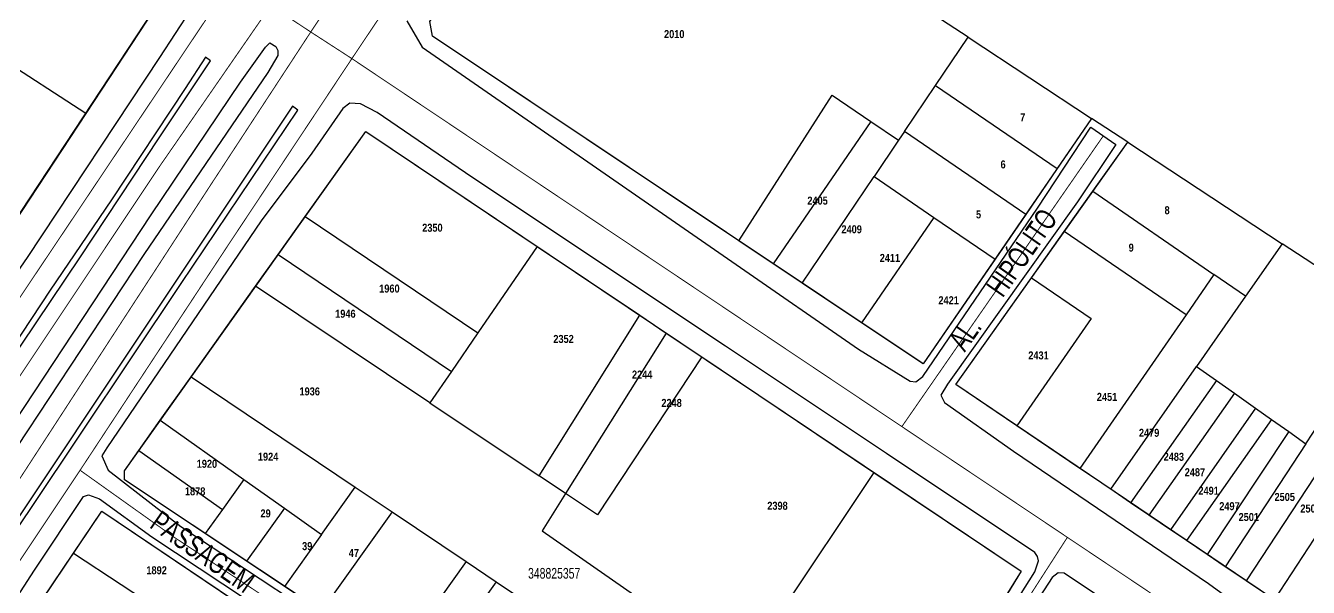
# Model space of a CAD drawing. Extents: x 203136 to 205923, y 4839890 to 4842982.
# Drawn here: x 204845.6 to 205086, y 4841462.1 to 4841567.3 of the extents above; entities that cross this region are included whole.
import ezdxf
from ezdxf.enums import TextEntityAlignment as Align

# ---------------------------------------------------------------- set-up
doc = ezdxf.new("R2010")
doc.units = 0
doc.header["$LTSCALE"] = 1.5
doc.header["$MEASUREMENT"] = 0
for name, color, linetype in [('CD_MALHA_LOTES', 40, 'CONTINUOUS'), ('CD_TXT_QUADRA', 7, 'CONTINUOUS'), ('RU-QUADRAS', 210, 'CONTINUOUS'), ('SV-EIXO-RUA-PAV', 20, 'CONTINUOUS'), ('SV-RUA-PAVIM-S-GUIA-C-GUIA', 7, 'CONTINUOUS'), ('SV-TXT-RUA-PAV-S-GUIA-C-GUIA', 7, 'CONTINUOUS'), ('Th_NmrPort', 1, 'CONTINUOUS')]:
    doc.layers.add(name, color=color, linetype=linetype)
doc.styles.add('ARIAL', font='ARIAL.TTF')
doc.styles.get("Standard").update_dxf_attribs({"font": 'swisscbo.ttf'})

msp = doc.modelspace()

# ---------------------------------------------------------------- linework, layer by layer
at = {"layer": 'CD_MALHA_LOTES', "linetype": 'Continuous'}
for p, q in [((204856.89, 4841550.89), (204797.25, 4841589.37)), ((205022.23, 4841565.15), (205005.51, 4841576.13)), ((204869.72, 4841570.35), (204856.89, 4841550.89)), ((204921.89, 4841565.37), (204921.34, 4841568.13)), ((204979.29, 4841527.01), (204921.89, 4841565.37)), ((205016.14, 4841556.12), (205022.23, 4841565.15)), ((205022.23, 4841565.15), (205045.39, 4841549.94)), ((204979.29, 4841527.01), (204996.78, 4841554.33)), ((204996.78, 4841554.33), (205004.03, 4841549.39)), ((205010.31, 4841547.48), (205016.14, 4841556.12)), ((205016.14, 4841556.12), (205038.95, 4841540.56)), ((204856.89, 4841550.89), (204833.34, 4841515.16)), ((205004.03, 4841549.39), (204985.71, 4841522.71)), ((205004.03, 4841549.39), (205009.21, 4841545.85)), ((205045.39, 4841549.94), (205038.95, 4841540.56)), ((205052.16, 4841545.5), (205045.39, 4841549.94)), ((204897.99, 4841531.56), (204909.34, 4841547.52)), ((204909.34, 4841547.52), (204941.46, 4841525.96)), ((205010.31, 4841547.48), (205009.21, 4841545.85)), ((205033.05, 4841531.96), (205010.31, 4841547.48)), ((205009.21, 4841545.85), (205004.61, 4841539.04)), ((205045.62, 4841536.28), (205052.16, 4841545.5)), ((205052.16, 4841545.5), (205081.13, 4841526.47)), ((205038.95, 4841540.56), (205033.05, 4841531.96)), ((204991.14, 4841519.09), (205004.61, 4841539.04)), ((205004.61, 4841539.04), (205015.83, 4841531.38)), ((205040.28, 4841528.75), (205045.62, 4841536.28)), ((205045.62, 4841536.28), (205068.33, 4841520.69)), ((204892.94, 4841524.46), (204897.99, 4841531.56)), ((204897.99, 4841531.56), (204930.34, 4841509.74)), ((205015.83, 4841531.38), (205002.28, 4841511.64)), ((205015.83, 4841531.38), (205027.29, 4841523.56)), ((205033.05, 4841531.96), (205027.29, 4841523.56)), ((205034.13, 4841520.08), (205040.28, 4841528.75)), ((205063.11, 4841513.15), (205040.28, 4841528.75)), ((204941.46, 4841525.96), (204930.34, 4841509.74)), ((204941.46, 4841525.96), (204960.7, 4841513.05)), ((204985.71, 4841522.71), (204979.29, 4841527.01)), ((205081.13, 4841526.47), (205074.25, 4841516.63)), ((205095.14, 4841517.27), (205081.13, 4841526.47)), ((204888.69, 4841518.48), (204892.94, 4841524.46)), ((204892.94, 4841524.46), (204925.41, 4841502.54)), ((205027.29, 4841523.56), (205013.82, 4841503.93)), ((204991.14, 4841519.09), (204985.71, 4841522.71)), ((205068.33, 4841520.69), (205063.11, 4841513.15)), ((205074.25, 4841516.63), (205068.33, 4841520.69)), ((204876.63, 4841501.53), (204888.69, 4841518.48)), ((204921.36, 4841496.64), (204888.69, 4841518.48)), ((205002.28, 4841511.64), (204991.14, 4841519.09)), ((205019.94, 4841500.05), (205034.13, 4841520.08)), ((205034.13, 4841520.08), (205045.31, 4841512.44)), ((205074.25, 4841516.63), (205065.05, 4841503.45)), ((204941.84, 4841482.95), (204960.7, 4841513.05)), ((204960.7, 4841513.05), (204965.68, 4841509.71)), ((205013.82, 4841503.93), (205002.28, 4841511.64)), ((205045.31, 4841512.44), (205031.4, 4841492.31)), ((205063.11, 4841513.15), (205043.2, 4841484.34)), ((204930.34, 4841509.74), (204925.41, 4841502.54)), ((204965.68, 4841509.71), (204946.79, 4841479.64)), ((204965.68, 4841509.71), (204972.31, 4841505.26)), ((204972.31, 4841505.26), (204952.77, 4841475.64)), ((204972.31, 4841505.26), (205004.6, 4841483.6)), ((204870.83, 4841493.37), (204876.63, 4841501.53)), ((204876.63, 4841501.53), (204907.39, 4841480.85)), ((204925.41, 4841502.54), (204921.36, 4841496.64)), ((205048.97, 4841480.44), (205065.05, 4841503.45)), ((205065.05, 4841503.45), (205068.77, 4841500.83)), ((205031.4, 4841492.31), (205019.94, 4841500.05)), ((205068.77, 4841500.83), (205052.71, 4841477.91)), ((205068.77, 4841500.83), (205072.15, 4841498.45)), ((205079.68, 4841459.7), (205105.67, 4841499.68)), ((204921.36, 4841496.64), (204941.84, 4841482.95)), ((205072.15, 4841498.45), (205056.14, 4841475.59)), ((205072.15, 4841498.45), (205076.12, 4841495.65)), ((205076.12, 4841495.65), (205060.17, 4841472.87)), ((205076.12, 4841495.65), (205079.1, 4841493.55)), ((204866.82, 4841487.72), (204870.83, 4841493.37)), ((204870.83, 4841493.37), (204886.49, 4841482.27)), ((205043.2, 4841484.34), (205031.4, 4841492.31)), ((205079.1, 4841493.55), (205063.19, 4841470.83)), ((205079.1, 4841493.55), (205082.36, 4841491.25)), ((205085.57, 4841488.99), (205088.17, 4841492.95)), ((205082.36, 4841491.25), (205067.05, 4841468.22)), ((205091.93, 4841490.07), (205074.34, 4841463.3)), ((205082.36, 4841491.25), (205085.57, 4841488.99)), ((204864.11, 4841483.91), (204866.82, 4841487.72)), ((204866.82, 4841487.72), (204882.47, 4841476.63)), ((205085.57, 4841488.99), (205070.43, 4841465.94)), ((204864.11, 4841482.21), (204864.11, 4841483.91)), ((204879.26, 4841472.14), (204864.11, 4841482.21)), ((204886.49, 4841482.27), (204882.47, 4841476.63)), ((204886.49, 4841482.27), (204894.1, 4841476.88)), ((204946.79, 4841479.64), (204941.84, 4841482.95)), ((205004.6, 4841483.6), (204977.52, 4841443.05)), ((205004.6, 4841483.6), (205032.22, 4841465.07)), ((205048.97, 4841480.44), (205043.2, 4841484.34)), ((204901.05, 4841471.95), (204907.39, 4841480.85)), ((204907.39, 4841480.85), (204914.3, 4841476.21)), ((204946.79, 4841479.64), (204942.39, 4841472.64)), ((204952.77, 4841475.64), (204946.79, 4841479.64)), ((205052.71, 4841477.91), (205048.97, 4841480.44)), ((205056.14, 4841475.59), (205052.71, 4841477.91)), ((204854.57, 4841468.45), (204859.89, 4841476.33)), ((204859.89, 4841476.33), (204884.82, 4841459.55)), ((204882.47, 4841476.63), (204879.26, 4841472.14)), ((204894.1, 4841476.88), (204887.02, 4841466.97)), ((204894.1, 4841476.88), (204901.05, 4841471.95)), ((204914.3, 4841476.21), (204901.05, 4841457.64)), ((204914.3, 4841476.21), (204928.14, 4841466.9)), ((205060.17, 4841472.87), (205056.14, 4841475.59)), ((204942.39, 4841472.64), (204974.51, 4841450.33)), ((205063.19, 4841470.83), (205060.17, 4841472.87)), ((204887.02, 4841466.97), (204879.26, 4841472.14)), ((204901.05, 4841471.95), (204894.12, 4841462.25)), ((205067.05, 4841468.22), (205063.19, 4841470.83)), ((204846.83, 4841456.98), (204854.57, 4841468.45)), ((204854.57, 4841468.45), (204879.73, 4841451.99)), ((205070.43, 4841465.94), (205067.05, 4841468.22)), ((204894.12, 4841462.25), (204887.02, 4841466.97)), ((204928.14, 4841466.9), (204914.94, 4841448.41)), ((204928.14, 4841466.9), (204933.78, 4841463.11)), ((205074.34, 4841463.3), (205070.43, 4841465.94)), ((204933.78, 4841463.11), (204920.6, 4841444.64)), ((204933.78, 4841463.11), (204938.51, 4841459.93)), ((205032.22, 4841465.07), (205003.44, 4841418.89)), ((205079.68, 4841459.7), (205074.34, 4841463.3)), ((204901.05, 4841457.64), (204894.12, 4841462.25))]:
    msp.add_line(p, q, dxfattribs=at)
at = {"layer": 'RU-QUADRAS', "color": 6, "linetype": 'Continuous'}
msp.add_lwpolyline([(204649.47, 4841547.47), (204790.09, 4841454.32), (204793.28, 4841454.39), (204869.72, 4841570.35), (204869.38, 4841574.05), (204779.55, 4841633.16), (204755.93, 4841601.05), (204754.96, 4841601.73), (204759.97, 4841608.7), (204755.02, 4841612.22), (204773.72, 4841637.11), (204653.31, 4841717.74, -0.0162822597), (204627.88, 4841675.9), (204624.88, 4841677.9), (204651.43, 4841719.08), (204615.15, 4841742.43), (204535.01, 4841624.13)], format="xyb", close=True, dxfattribs=at)
for points in [[(204921.34, 4841568.13), (204999.78, 4841685.33), (205176.41, 4841568.79), (205176.41, 4841566.71), (205137.71, 4841505.39), (205102.35, 4841528.4), (205100.38, 4841525.36), (205136.14, 4841502.11), (205101.69, 4841447.41), (205091.96, 4841454.24), (205090.64, 4841452.29), (205019.94, 4841500.05), (205052.16, 4841545.5), (205045.39, 4841549.94), (205013.82, 4841503.93), (204921.89, 4841565.37)], [(204864.11, 4841482.21), (204864.11, 4841483.91), (204909.34, 4841547.52), (205032.22, 4841465.07), (205003.44, 4841418.89), (205004.37, 4841418.24), (204991.31, 4841397.62)], [(204828.07, 4841429.19), (204859.89, 4841476.33), (205115.37, 4841304.38), (205086.64, 4841259.09), (205083.39, 4841258.19), (204828.22, 4841428.15)]]:
    msp.add_lwpolyline(points, close=True, dxfattribs=at)
at = {"layer": 'SV-EIXO-RUA-PAV', "const_width": 0.18}
for points in [[(204636.86, 4841204.43), (204699.45, 4841298.22), (204704.17, 4841305.29), (204745.53, 4841367.36), (204793.01, 4841439.46), (204884.46, 4841576.03), (204918.82, 4841626.89), (204956.25, 4841683.7), (204996.56, 4841744.09), (205048.95, 4841822.51), (205118.53, 4841926.78), (205163.41, 4841993.28), (205248.14, 4842119.64), (205255.11, 4842132.04), (205261.221997, 4842142.89664)], [(205272.133001, 4842126.503169), (205267.05, 4842118.48), (204899.04, 4841566.14), (204880.01, 4841537.06), (204844.13, 4841481.85), (204808.44, 4841429.6), (204781.62, 4841388.98), (204743.37, 4841332.39), (204695.26, 4841259.44), (204636.86, 4841172.49)], [(205276.595587, 4842116.253883), (205273.08, 4842110.77), (205266.28, 4842100.32), (205184.58, 4841977.59), (205139.49, 4841909.86), (205092.47, 4841839.22), (205050.71, 4841776.49), (204999.21, 4841699.15), (204906.75, 4841561.15), (204883.68, 4841526.38), (204855.81, 4841484.01), (204815.89, 4841424.13), (204793.84, 4841391.05), (204727.29, 4841291.39), (204721.96, 4841283.23), (204636.8618, 4841156.9988)]]:
    msp.add_lwpolyline(points, dxfattribs=at)
at = {"layer": 'SV-EIXO-RUA-PAV', "const_width": 0.18, "flags": 128}
for points in [[(204636.872014, 4841741.2499), (204782.35, 4841643.52), (204884.46, 4841576.03), (204891.55, 4841571.07), (204899.04, 4841566.14), (204906.75, 4841561.15), (205009.83, 4841492.19), (205040.85, 4841471.44), (205095.6, 4841434.8), (205178.37, 4841379.43), (205196.08, 4841367.87), (205255.08, 4841329.15), (205258.51, 4841326.9), (205359.87, 4841260.37), (205375.79, 4841249.49), (205402.66, 4841230.21), (205438.18, 4841206.88), (205451.31, 4841197.91), (205460.4, 4841191.7), (205505.68, 4841165.26), (205528.45, 4841147.48), (205532.36, 4841138.96)], [(204636.8624, 4841190.2088), (204700.39, 4841284.68), (204735.48, 4841337.91), (204769.79, 4841389.38), (204801.73, 4841437.09), (204836.04, 4841488.95), (204870.74, 4841541), (204891.55, 4841571.07), (204976.4, 4841698.8)], [(205047.58, 4841546.66), (205009.83, 4841492.19)], [(204855.81, 4841484.01), (204873.32, 4841471.54), (204917.93, 4841442.17), (204951.17, 4841419.45), (204990.68, 4841393.5), (205015.87, 4841376.64), (205041.36, 4841359.19), (205057.15, 4841348.11), (205085.55, 4841327.09), (205115.18, 4841307.5), (205125.3, 4841299.86)], [(205040.85, 4841471.44), (204990.68, 4841393.5)]]:
    msp.add_lwpolyline(points, dxfattribs=at)
at = {"layer": 'SV-RUA-PAVIM-S-GUIA-C-GUIA'}
for points in [[(204654.91893, 4841720.742466), (204693.9, 4841695.61), (204744.59, 4841662.09), (204776.81, 4841640.26), (204755.02, 4841612.22), (204759.97, 4841608.7), (204760.96, 4841607.62), (204779.33, 4841633.36), (204782, 4841636.71), (204814.95, 4841614.8), (204848.84, 4841592.42), (204869.14, 4841578.99), (204874.95, 4841575.25), (204876.15, 4841573.85), (204876.7, 4841572.41), (204876.58, 4841570.34), (204870.7, 4841561.33), (204845.87, 4841523.86), (204833.84, 4841506.43), (204831.85, 4841504.18), (204830, 4841503.4), (204828.32, 4841503.53), (204826.216193, 4841504.353365), (204823.967575, 4841500.94227)], [(204917.04, 4841568.24), (204919.93, 4841563.3), (204978.77, 4841522.56), (205001.72, 4841506.72), (205011.41, 4841500.71), (205012.47, 4841500.61), (205013.78, 4841501.55), (205035.27, 4841533.11), (205045.23, 4841548.28), (205049.94, 4841545.04), (205042.74, 4841534.34), (205018.38, 4841500.16), (205017.12, 4841498.08), (205017.85, 4841496.69), (205030.78, 4841487.56), (205067.31, 4841462.81), (205080.16, 4841453.41), (205098.67, 4841441.43)], [(205044.39, 4841279.83), (205019.02, 4841296.89), (204978.58, 4841323.47), (204958.08, 4841337.56), (204928.55, 4841357), (204873.68, 4841393.58), (204824.76, 4841427.1), (204824.12, 4841428.03), (204823.94, 4841429.18), (204824.26, 4841430.42), (204832.95, 4841443.21), (204847.28, 4841465.26), (204856.44, 4841479.09), (204857.36, 4841479.41), (204859.42, 4841478.65), (204869.23, 4841471.55), (204895.84, 4841453.92), (204937.67, 4841425.75), (204987.36, 4841392.67), (205028, 4841365.47), (205049.7, 4841350.9), (205084.45, 4841325.35), (205114.78, 4841305.27)], [(205096.13, 4841427.5), (205070.76, 4841444.38), (205040.27, 4841464.73), (205039.13, 4841464.79), (205037.97, 4841463.89), (205014.16, 4841427.2), (204993.92, 4841396.29), (204993.33, 4841394.93), (204993.52, 4841393.94), (205016.2, 4841378.9), (205050.29, 4841355.96), (205093.8, 4841323.7)]]:
    msp.add_lwpolyline(points, dxfattribs=at)
at = {"layer": 'SV-RUA-PAVIM-S-GUIA-C-GUIA', "linetype": 'Continuous'}
for points in [[(204701.65, 4841280.92), (204729.53, 4841322.72), (204762.75, 4841372.42), (204799.33, 4841427.16), (204843.51, 4841493.04), (204869.16, 4841531.87), (204885.88, 4841556.71), (204890.59, 4841563.32), (204891.36, 4841564.1), (204892.5, 4841563.45), (204892.85, 4841562.68), (204892.89, 4841561.73), (204891.02, 4841558.56), (204867.75, 4841524.47), (204838.01, 4841479.49), (204802.04, 4841425.82), (204778.4, 4841390.42), (204750.77, 4841349.23), (204717.86, 4841299.31)], [(204636.86, 4841196.27), (204668.49, 4841243.39), (204694.13, 4841281.9), (204720.26, 4841321.5), (204750.27, 4841366.07), (204775.77, 4841404.1), (204803.55, 4841445.66), (204828.07, 4841482.69), (204855.89, 4841524.01), (204870.6, 4841546.32), (204880.27, 4841560.76), (204879.31, 4841561.42), (204875.49, 4841555.54), (204861.69, 4841534.69), (204850.21, 4841517.74), (204825.17, 4841479.83), (204800.62, 4841443.13), (204778.15, 4841409.7), (204752.49, 4841371.21), (204719.89, 4841322.28), (204693.85, 4841283.03), (204667.24, 4841243.47), (204636.86, 4841198.28)], [(204636.49, 4841165.95), (204637.64, 4841164.95), (204655.14, 4841190.77), (204690.63, 4841243.22), (204717.65, 4841284.09), (204755.31, 4841340.88), (204781.22, 4841379.53), (204811.15, 4841424.45), (204846.68, 4841477.03), (204874.76, 4841518.99), (204896.6, 4841551.5), (204895.61, 4841552.24), (204872.78, 4841517.94), (204837.24, 4841464.78), (204811.85, 4841427.18), (204777.64, 4841376.96), (204749.99, 4841335.37), (204716.01, 4841284.26), (204653.95, 4841191.29), (204636.49, 4841165.95)]]:
    msp.add_lwpolyline(points, dxfattribs=at)
at = {"layer": 'SV-RUA-PAVIM-S-GUIA-C-GUIA'}
msp.add_lwpolyline([(204990.12, 4841397.29), (204991.45, 4841397.5), (204992.63, 4841398.53), (205012.4, 4841429.52), (205034.73, 4841465), (205035.46, 4841467.04), (205035.27, 4841467.87), (205034.77, 4841468.6), (205006.96, 4841487.13), (204976.77, 4841507.25), (204929.23, 4841538.92), (204911.46, 4841551.05), (204908.39, 4841552.68), (204906.39, 4841552.8), (204905.07, 4841551.78), (204899.25, 4841543.46), (204889.73, 4841530.72), (204860.8, 4841488.22), (204859.88, 4841486.72), (204861.07, 4841484.01), (204874.7, 4841473.47), (204898.56, 4841457.72), (204961.92, 4841415.58)], close=True, dxfattribs=at)

# ---------------------------------------------------------------- texts
at = {"layer": 'CD_TXT_QUADRA', "linetype": 'Continuous', "style": 'ARIAL', "width": 0.7}
msp.add_text('348825357', height=2, dxfattribs=at).set_placement((204939.77, 4841463.7))
at = {"layer": 'SV-TXT-RUA-PAV-S-GUIA-C-GUIA', "style": 'ARIAL', "width": 0.7}
for s, rotation, p in [('AL.      HIPÓLITO', 55, (205021.62, 4841506.04)), ('PASSAGEM', 325, (204868.64, 4841473.39))]:
    msp.add_text(s, height=4, rotation=rotation, dxfattribs=at).set_placement(p)
at = {"layer": 'Th_NmrPort', "color": 1}
for s, p in [('2010', (204965.258554, 4841565.747271)), ('7', (205031.998554, 4841550.147271)), ('6', (205028.318554, 4841541.327271)), ('2405', (204992.118554, 4841534.537271)), ('5', (205023.728554, 4841531.957271)), ('8', (205059.068554, 4841532.737271)), ('2350', (204919.928554, 4841529.457271)), ('2409', (204998.508554, 4841529.167271)), ('9', (205052.338554, 4841525.727271)), ('2411', (205005.678554, 4841523.797271)), ('1960', (204911.868554, 4841518.057271)), ('2421', (205016.678554, 4841515.867271)), ('1946', (204903.618554, 4841513.337271)), ('2352', (204944.508554, 4841508.617271)), ('2431', (205033.528554, 4841505.537271)), ('2244', (204959.248554, 4841501.937271)), ('1936', (204896.928554, 4841498.787271)), ('2248', (204964.758554, 4841496.627271)), ('2451', (205046.368554, 4841497.757271)), ('2479', (205054.258554, 4841491.027271)), ('1924', (204889.138554, 4841486.557271)), ('2483', (205058.888554, 4841486.537271)), ('1920', (204877.668554, 4841485.217271)), ('2487', (205062.838554, 4841483.637271)), ('1878', (204875.458554, 4841480.057271)), ('2491', (205065.408554, 4841480.167271)), ('2505', (205079.678554, 4841479.007271)), ('2398', (204984.608554, 4841477.357271)), ('2497', (205069.318554, 4841477.277271)), ('2509', (205084.518554, 4841476.837271)), ('29', (204889.618554, 4841475.927271)), ('2501', (205072.938554, 4841475.247271)), ('39', (204897.418554, 4841469.797271)), ('47', (204906.168554, 4841468.507271)), ('1892', (204868.238554, 4841465.267271))]:
    msp.add_text(s, height=1.5, dxfattribs=at).set_placement(p, align=Align.MIDDLE_LEFT)

doc.saveas('drawing.dxf')
